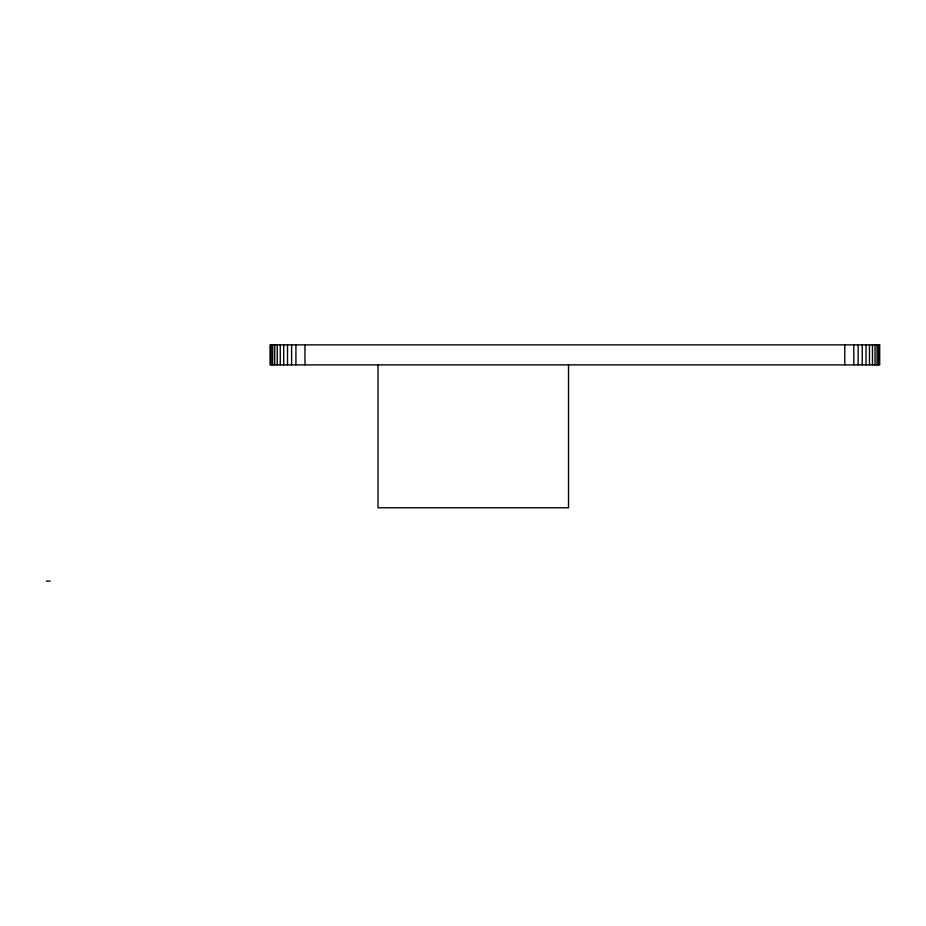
<?xml version="1.0" encoding="UTF-8"?>
<svg xmlns="http://www.w3.org/2000/svg" width="926" height="926" viewBox="0 0 926 926"><rect width="100%" height="100%" fill="white"/><g stroke="black" fill="none" stroke-linecap="round" stroke-linejoin="round"><path stroke-width="1.39" d="M46.3 581.123L50.143 581.123M878.508 344.877L878.508 364.879M877.038 344.877L877.038 364.879M875.024 344.877L875.024 364.879M872.477 344.877L872.477 364.879M869.468 344.877L869.468 364.879M866.03 344.877L866.03 364.879M862.233 344.877L862.233 364.879M858.136 344.877L858.136 364.879M853.807 344.877L853.807 364.879M844.767 344.877L844.767 364.879M568.518 364.879L568.518 507.772L378.005 507.772L378.005 364.879M304.967 344.877L304.967 364.879M295.926 344.877L295.926 364.879M291.609 344.877L291.609 364.879M287.511 344.877L287.511 364.879M283.703 344.877L283.703 364.879M280.277 344.877L280.277 364.879M277.256 344.877L277.256 364.879M274.721 344.877L274.721 364.879M272.707 344.877L272.707 364.879M271.237 344.877L271.237 364.879M879.7 344.877L270.045 344.877L270.045 364.879L879.7 364.879L879.7 344.877"/></g></svg>
